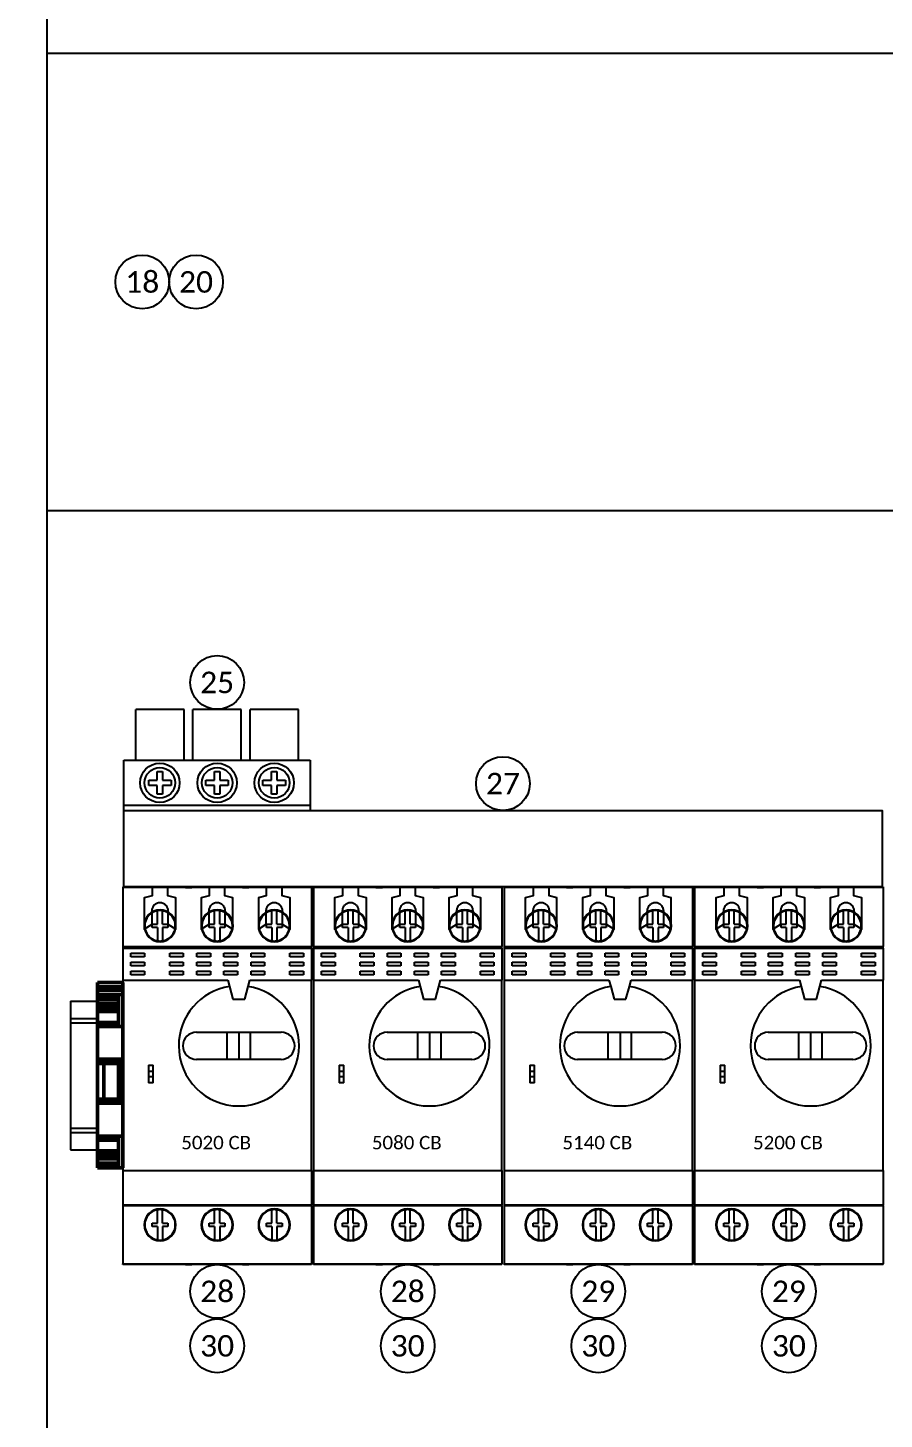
# Model space of a CAD drawing. Header units: inches. Extents: x 0 to 316, y -1 to 150.
# Drawn here: x 218.79 to 226.75, y 93.5 to 106.43 of the extents above; entities that cross this region are included whole.
import ezdxf
from ezdxf.enums import TextEntityAlignment as Align

# ---------------------------------------------------------------- set-up
doc = ezdxf.new("R2010")
doc.units = ezdxf.units.IN
doc.header["$MEASUREMENT"] = 0
doc.linetypes.add('HIDDEN2', pattern=[0.1875, 0.125, -0.0625])
doc.styles.add('Calibri', font='calibri.ttf')

# ---------------------------------------------------------------- blocks, each defined once
blk = doc.blocks.new('GV2L20')
at = {"color": 2}
for p, q in [((-0.876, 3.51), (-0.876, 2.954)), ((-0.876, 3.51), (-0.876, 3.51)), ((-0.876, 3.51), (0.876, 3.51)), ((-0.295, 3.504), (-0.876, 3.504)), ((-0.876, 3.504), (-0.876, 3.504)), ((-0.732, 3.51), (-0.732, 3.51)), ((-0.295, 3.504), (-0.295, 3.504)), ((-0.295, 3.504), (-0.236, 3.504)), ((0.236, 3.504), (-0.236, 3.504)), ((-0.236, 3.504), (-0.236, 3.504)), ((0.077, 3.504), (0.077, 3.504)), ((0.148, 3.504), (0.148, 3.504)), ((0.216, 3.504), (0.216, 3.504)), ((0.236, 3.504), (0.236, 3.504)), ((0.236, 3.504), (0.295, 3.504)), ((0.876, 3.504), (0.295, 3.504)), ((0.295, 3.504), (0.295, 3.504)), ((0.316, 3.504), (0.316, 3.504)), ((0.384, 3.504), (0.384, 3.504)), ((0.455, 3.504), (0.455, 3.504)), ((0.732, 3.51), (0.732, 3.51)), ((0.876, 3.51), (0.876, 3.51)), ((0.876, 3.51), (0.876, 2.954)), ((0.876, 3.504), (0.876, 3.504)), ((-0.876, 3.36), (-0.876, 3.36)), ((-0.555, 3.288), (-0.555, 3.288)), ((-0.555, 3.162), (-0.555, 3.288)), ((-0.508, 3.288), (-0.508, 3.288)), ((-0.508, 3.162), (-0.508, 3.288)), ((-0.024, 3.288), (-0.024, 3.288)), ((-0.024, 3.162), (-0.024, 3.288)), ((0.024, 3.288), (0.024, 3.288)), ((0.024, 3.162), (0.024, 3.288)), ((0.508, 3.288), (0.508, 3.288)), ((0.508, 3.162), (0.508, 3.288)), ((0.555, 3.288), (0.555, 3.288)), ((0.555, 3.162), (0.555, 3.288)), ((0.876, 3.36), (0.876, 3.36)), ((-0.876, 3.23), (-0.876, 3.23)), ((-0.679, 3.148), (-0.679, 3.148)), ((-0.673, 3.148), (-0.673, 3.148)), ((-0.605, 3.133), (-0.605, 3.162)), ((-0.605, 3.162), (-0.555, 3.162)), ((-0.605, 3.162), (-0.605, 3.162)), ((-0.555, 3.133), (-0.605, 3.133)), ((-0.605, 3.133), (-0.605, 3.133)), ((-0.555, 3.162), (-0.555, 3.162)), ((-0.555, 3.133), (-0.555, 3.008)), ((-0.555, 3.133), (-0.555, 3.133)), ((-0.508, 3.162), (-0.508, 3.162)), ((-0.508, 3.162), (-0.458, 3.162)), ((-0.508, 3.133), (-0.508, 3.008)), ((-0.458, 3.133), (-0.508, 3.133)), ((-0.508, 3.133), (-0.508, 3.133)), ((-0.458, 3.162), (-0.458, 3.133)), ((-0.458, 3.162), (-0.458, 3.162)), ((-0.458, 3.133), (-0.458, 3.133)), ((-0.39, 3.148), (-0.39, 3.148)), ((-0.384, 3.148), (-0.384, 3.148)), ((-0.148, 3.148), (-0.148, 3.148)), ((-0.142, 3.148), (-0.142, 3.148)), ((-0.073, 3.133), (-0.073, 3.162)), ((-0.073, 3.162), (-0.024, 3.162)), ((-0.073, 3.162), (-0.073, 3.162)), ((-0.024, 3.133), (-0.073, 3.133)), ((-0.073, 3.133), (-0.073, 3.133)), ((-0.024, 3.162), (-0.024, 3.162)), ((-0.024, 3.133), (-0.024, 3.008)), ((-0.024, 3.133), (-0.024, 3.133)), ((0.024, 3.162), (0.024, 3.162)), ((0.024, 3.162), (0.073, 3.162)), ((0.024, 3.133), (0.024, 3.008)), ((0.073, 3.133), (0.024, 3.133)), ((0.024, 3.133), (0.024, 3.133)), ((0.073, 3.162), (0.073, 3.133)), ((0.073, 3.162), (0.073, 3.162)), ((0.073, 3.133), (0.073, 3.133)), ((0.142, 3.148), (0.142, 3.148)), ((0.148, 3.148), (0.148, 3.148)), ((0.384, 3.148), (0.384, 3.148)), ((0.39, 3.148), (0.39, 3.148)), ((0.458, 3.133), (0.458, 3.162)), ((0.458, 3.162), (0.508, 3.162)), ((0.458, 3.162), (0.458, 3.162)), ((0.508, 3.133), (0.458, 3.133)), ((0.458, 3.133), (0.458, 3.133)), ((0.508, 3.162), (0.508, 3.162)), ((0.508, 3.133), (0.508, 3.008)), ((0.508, 3.133), (0.508, 3.133)), ((0.555, 3.162), (0.555, 3.162)), ((0.555, 3.162), (0.605, 3.162)), ((0.555, 3.133), (0.555, 3.008)), ((0.605, 3.133), (0.555, 3.133)), ((0.555, 3.133), (0.555, 3.133)), ((0.605, 3.162), (0.605, 3.133)), ((0.605, 3.162), (0.605, 3.162)), ((0.605, 3.133), (0.605, 3.133)), ((0.673, 3.148), (0.673, 3.148)), ((0.679, 3.148), (0.679, 3.148)), ((0.876, 3.23), (0.876, 3.23)), ((-0.555, 3.008), (-0.555, 3.008)), ((-0.508, 3.008), (-0.508, 3.008)), ((-0.024, 3.008), (-0.024, 3.008)), ((0.024, 3.008), (0.024, 3.008)), ((0.508, 3.008), (0.508, 3.008)), ((0.555, 3.008), (0.555, 3.008)), ((-0.876, 2.954), (-0.876, 2.94)), ((-0.876, 2.954), (0.876, 2.954)), ((-0.876, 2.94), (-0.876, 2.641)), ((-0.876, 2.94), (0.876, 2.94)), ((-0.801, 2.858), (-0.801, 2.894)), ((-0.801, 2.894), (-0.675, 2.894)), ((-0.675, 2.858), (-0.801, 2.858)), ((-0.801, 2.858), (-0.801, 2.858)), ((-0.675, 2.894), (-0.675, 2.858)), ((-0.675, 2.858), (-0.675, 2.858)), ((-0.441, 2.858), (-0.441, 2.894)), ((-0.441, 2.894), (-0.315, 2.894)), ((-0.315, 2.858), (-0.441, 2.858)), ((-0.441, 2.858), (-0.441, 2.858)), ((-0.315, 2.894), (-0.315, 2.858)), ((-0.315, 2.858), (-0.315, 2.858)), ((-0.189, 2.858), (-0.189, 2.894)), ((-0.189, 2.894), (-0.063, 2.894)), ((-0.063, 2.858), (-0.189, 2.858)), ((-0.189, 2.858), (-0.189, 2.858)), ((-0.063, 2.894), (-0.063, 2.858)), ((-0.063, 2.858), (-0.063, 2.858)), ((0.063, 2.858), (0.063, 2.894)), ((0.063, 2.894), (0.189, 2.894)), ((0.189, 2.858), (0.063, 2.858)), ((0.063, 2.858), (0.063, 2.858)), ((0.189, 2.894), (0.189, 2.858)), ((0.189, 2.858), (0.189, 2.858)), ((0.315, 2.858), (0.315, 2.894)), ((0.315, 2.894), (0.441, 2.894)), ((0.441, 2.858), (0.315, 2.858)), ((0.315, 2.858), (0.315, 2.858)), ((0.441, 2.894), (0.441, 2.858)), ((0.441, 2.858), (0.441, 2.858)), ((0.676, 2.858), (0.676, 2.894)), ((0.676, 2.894), (0.802, 2.894)), ((0.802, 2.858), (0.676, 2.858)), ((0.676, 2.858), (0.676, 2.858)), ((0.802, 2.894), (0.802, 2.858)), ((0.802, 2.858), (0.802, 2.858)), ((0.876, 2.94), (0.876, 2.954)), ((0.876, 2.94), (0.876, 2.641)), ((-0.801, 2.774), (-0.801, 2.81)), ((-0.801, 2.81), (-0.675, 2.81)), ((-0.801, 2.81), (-0.801, 2.81)), ((-0.675, 2.774), (-0.801, 2.774)), ((-0.801, 2.774), (-0.801, 2.774)), ((-0.801, 2.691), (-0.801, 2.727)), ((-0.801, 2.727), (-0.675, 2.727)), ((-0.801, 2.727), (-0.801, 2.727)), ((-0.675, 2.81), (-0.675, 2.774)), ((-0.675, 2.81), (-0.675, 2.81)), ((-0.675, 2.774), (-0.675, 2.774)), ((-0.675, 2.727), (-0.675, 2.691)), ((-0.675, 2.727), (-0.675, 2.727)), ((-0.441, 2.774), (-0.441, 2.81)), ((-0.441, 2.81), (-0.315, 2.81)), ((-0.441, 2.81), (-0.441, 2.81)), ((-0.315, 2.774), (-0.441, 2.774)), ((-0.441, 2.774), (-0.441, 2.774)), ((-0.441, 2.691), (-0.441, 2.727)), ((-0.441, 2.727), (-0.315, 2.727)), ((-0.441, 2.727), (-0.441, 2.727)), ((-0.315, 2.81), (-0.315, 2.774)), ((-0.315, 2.81), (-0.315, 2.81)), ((-0.315, 2.774), (-0.315, 2.774)), ((-0.315, 2.727), (-0.315, 2.691)), ((-0.315, 2.727), (-0.315, 2.727)), ((-0.189, 2.774), (-0.189, 2.81)), ((-0.189, 2.81), (-0.063, 2.81)), ((-0.189, 2.81), (-0.189, 2.81)), ((-0.063, 2.774), (-0.189, 2.774)), ((-0.189, 2.774), (-0.189, 2.774)), ((-0.189, 2.691), (-0.189, 2.727)), ((-0.189, 2.727), (-0.063, 2.727)), ((-0.189, 2.727), (-0.189, 2.727)), ((-0.063, 2.81), (-0.063, 2.774)), ((-0.063, 2.81), (-0.063, 2.81)), ((-0.063, 2.774), (-0.063, 2.774)), ((-0.063, 2.727), (-0.063, 2.691)), ((-0.063, 2.727), (-0.063, 2.727)), ((0.063, 2.774), (0.063, 2.81)), ((0.063, 2.81), (0.189, 2.81)), ((0.063, 2.81), (0.063, 2.81)), ((0.189, 2.774), (0.063, 2.774)), ((0.063, 2.774), (0.063, 2.774)), ((0.063, 2.691), (0.063, 2.727)), ((0.063, 2.727), (0.189, 2.727)), ((0.063, 2.727), (0.063, 2.727)), ((0.189, 2.81), (0.189, 2.774)), ((0.189, 2.81), (0.189, 2.81)), ((0.189, 2.774), (0.189, 2.774)), ((0.189, 2.727), (0.189, 2.691)), ((0.189, 2.727), (0.189, 2.727)), ((0.315, 2.774), (0.315, 2.81)), ((0.315, 2.81), (0.441, 2.81)), ((0.315, 2.81), (0.315, 2.81)), ((0.441, 2.774), (0.315, 2.774)), ((0.315, 2.774), (0.315, 2.774)), ((0.315, 2.691), (0.315, 2.727)), ((0.315, 2.727), (0.441, 2.727)), ((0.315, 2.727), (0.315, 2.727)), ((0.441, 2.81), (0.441, 2.774)), ((0.441, 2.81), (0.441, 2.81)), ((0.441, 2.774), (0.441, 2.774)), ((0.441, 2.727), (0.441, 2.691)), ((0.441, 2.727), (0.441, 2.727)), ((0.676, 2.774), (0.676, 2.81)), ((0.676, 2.81), (0.802, 2.81)), ((0.676, 2.81), (0.676, 2.81)), ((0.802, 2.774), (0.676, 2.774)), ((0.676, 2.774), (0.676, 2.774)), ((0.676, 2.691), (0.676, 2.727)), ((0.676, 2.727), (0.802, 2.727)), ((0.676, 2.727), (0.676, 2.727)), ((0.802, 2.81), (0.802, 2.774)), ((0.802, 2.81), (0.802, 2.81)), ((0.802, 2.774), (0.802, 2.774)), ((0.802, 2.727), (0.802, 2.691)), ((0.802, 2.727), (0.802, 2.727)), ((-0.876, 2.641), (-0.864, 2.641)), ((-0.876, 2.641), (-0.876, 0.872)), ((-0.876, 2.641), (-0.876, 2.641)), ((-0.864, 2.641), (-0.864, 2.641)), ((-0.864, 2.641), (-0.368, 2.641)), ((-0.675, 2.691), (-0.801, 2.691)), ((-0.801, 2.691), (-0.801, 2.691)), ((-0.675, 2.691), (-0.675, 2.691)), ((-0.315, 2.691), (-0.441, 2.691)), ((-0.441, 2.691), (-0.441, 2.691)), ((-0.368, 2.641), (0.099, 2.641)), ((-0.368, 2.641), (-0.368, 2.641)), ((-0.315, 2.691), (-0.315, 2.691)), ((-0.063, 2.691), (-0.189, 2.691)), ((-0.189, 2.691), (-0.189, 2.691)), ((-0.063, 2.691), (-0.063, 2.691)), ((0.189, 2.691), (0.063, 2.691)), ((0.063, 2.691), (0.063, 2.691)), ((0.099, 2.641), (0.115, 2.584)), ((0.099, 2.641), (0.099, 2.641)), ((0.189, 2.691), (0.189, 2.691)), ((0.289, 2.584), (0.304, 2.641)), ((0.304, 2.641), (0.876, 2.641)), ((0.304, 2.641), (0.304, 2.641)), ((0.441, 2.691), (0.315, 2.691)), ((0.315, 2.691), (0.315, 2.691)), ((0.441, 2.691), (0.441, 2.691)), ((0.802, 2.691), (0.676, 2.691)), ((0.676, 2.691), (0.676, 2.691)), ((0.802, 2.691), (0.802, 2.691)), ((0.876, 0.872), (0.876, 2.641)), ((0.876, 2.641), (0.876, 2.641)), ((-0.876, 2.528), (-0.876, 2.528)), ((0.115, 2.584), (0.115, 2.584)), ((0.115, 2.584), (0.146, 2.465)), ((0.146, 2.465), (0.146, 2.465)), ((0.146, 2.465), (0.146, 2.465)), ((0.146, 2.465), (0.257, 2.465)), ((0.257, 2.465), (0.289, 2.584)), ((0.257, 2.465), (0.257, 2.465)), ((0.257, 2.465), (0.257, 2.465)), ((0.289, 2.584), (0.289, 2.584)), ((0.876, 2.528), (0.876, 2.528)), ((-0.876, 2.409), (-0.876, 2.409)), ((-0.876, 2.374), (-0.876, 2.374)), ((0.876, 2.409), (0.876, 2.409)), ((0.876, 2.374), (0.876, 2.374)), ((-0.192, 2.158), (-0.192, 2.158)), ((-0.192, 2.158), (0.595, 2.158)), ((0.093, 1.906), (0.093, 2.158)), ((0.202, 2.158), (0.202, 1.906)), ((0.202, 2.158), (0.202, 1.906)), ((0.31, 1.906), (0.31, 2.158)), ((0.595, 2.158), (0.595, 2.158)), ((-0.876, 1.898), (-0.876, 1.898)), ((-0.638, 1.852), (-0.594, 1.852)), ((-0.638, 1.852), (-0.638, 1.77)), ((-0.594, 1.77), (-0.594, 1.852)), ((-0.192, 1.906), (-0.192, 1.906)), ((0.595, 1.906), (-0.192, 1.906)), ((0.595, 1.906), (0.595, 1.906)), ((0.876, 1.898), (0.876, 1.898)), ((-0.594, 1.794), (-0.638, 1.794)), ((-0.638, 1.77), (-0.638, 1.689)), ((-0.638, 1.747), (-0.594, 1.747)), ((-0.594, 1.689), (-0.638, 1.689)), ((-0.594, 1.689), (-0.594, 1.77)), ((0.876, 1.606), (0.876, 1.606)), ((-0.876, 1.102), (-0.876, 1.102)), ((-0.876, 1.063), (-0.876, 1.063)), ((0.876, 1.102), (0.876, 1.102)), ((0.876, 1.063), (0.876, 1.063)), ((-0.876, 0.872), (0.876, 0.872)), ((-0.876, 0.872), (-0.876, 0.555)), ((-0.876, 0.872), (-0.876, 0.872)), ((0.876, 0.872), (0.876, 0.872)), ((0.876, 0.872), (0.876, 0.555)), ((-0.876, 0.555), (-0.876, 0.548)), ((-0.876, 0.555), (0.876, 0.555)), ((-0.876, 0.548), (-0.876, 0.006)), ((-0.876, 0.548), (0.876, 0.548)), ((0.876, 0.548), (0.876, 0.555)), ((0.876, 0.548), (0.876, 0.006)), ((-0.555, 0.508), (-0.555, 0.508)), ((-0.555, 0.383), (-0.555, 0.508)), ((-0.508, 0.508), (-0.508, 0.508)), ((-0.508, 0.383), (-0.508, 0.508)), ((-0.024, 0.508), (-0.024, 0.508)), ((-0.024, 0.383), (-0.024, 0.508)), ((0.024, 0.508), (0.024, 0.508)), ((0.024, 0.383), (0.024, 0.508)), ((0.508, 0.508), (0.508, 0.508)), ((0.508, 0.383), (0.508, 0.508)), ((0.555, 0.508), (0.555, 0.508)), ((0.555, 0.383), (0.555, 0.508)), ((-0.679, 0.368), (-0.679, 0.368)), ((-0.679, 0.368), (-0.679, 0.368)), ((-0.673, 0.368), (-0.673, 0.368)), ((-0.605, 0.354), (-0.605, 0.383)), ((-0.605, 0.383), (-0.555, 0.383)), ((-0.605, 0.383), (-0.605, 0.383)), ((-0.555, 0.354), (-0.605, 0.354)), ((-0.605, 0.354), (-0.605, 0.354)), ((-0.555, 0.383), (-0.555, 0.383)), ((-0.555, 0.354), (-0.555, 0.229)), ((-0.555, 0.354), (-0.555, 0.354)), ((-0.508, 0.383), (-0.508, 0.383)), ((-0.508, 0.383), (-0.458, 0.383)), ((-0.508, 0.354), (-0.508, 0.229)), ((-0.458, 0.354), (-0.508, 0.354)), ((-0.508, 0.354), (-0.508, 0.354)), ((-0.458, 0.383), (-0.458, 0.354)), ((-0.458, 0.383), (-0.458, 0.383)), ((-0.458, 0.354), (-0.458, 0.354)), ((-0.39, 0.368), (-0.39, 0.368)), ((-0.384, 0.368), (-0.384, 0.368)), ((-0.384, 0.368), (-0.384, 0.368)), ((-0.148, 0.368), (-0.148, 0.368)), ((-0.148, 0.368), (-0.148, 0.368)), ((-0.142, 0.368), (-0.142, 0.368)), ((-0.073, 0.354), (-0.073, 0.383)), ((-0.073, 0.383), (-0.024, 0.383)), ((-0.073, 0.383), (-0.073, 0.383)), ((-0.024, 0.354), (-0.073, 0.354)), ((-0.073, 0.354), (-0.073, 0.354)), ((-0.024, 0.383), (-0.024, 0.383)), ((-0.024, 0.354), (-0.024, 0.229)), ((-0.024, 0.354), (-0.024, 0.354)), ((0.024, 0.383), (0.024, 0.383)), ((0.024, 0.383), (0.073, 0.383)), ((0.024, 0.354), (0.024, 0.229)), ((0.073, 0.354), (0.024, 0.354)), ((0.024, 0.354), (0.024, 0.354)), ((0.073, 0.383), (0.073, 0.354)), ((0.073, 0.383), (0.073, 0.383)), ((0.073, 0.354), (0.073, 0.354)), ((0.142, 0.368), (0.142, 0.368)), ((0.148, 0.368), (0.148, 0.368)), ((0.148, 0.368), (0.148, 0.368)), ((0.384, 0.368), (0.384, 0.368)), ((0.384, 0.368), (0.384, 0.368)), ((0.39, 0.368), (0.39, 0.368)), ((0.458, 0.354), (0.458, 0.383)), ((0.458, 0.383), (0.508, 0.383)), ((0.458, 0.383), (0.458, 0.383)), ((0.508, 0.354), (0.458, 0.354)), ((0.458, 0.354), (0.458, 0.354)), ((0.508, 0.383), (0.508, 0.383)), ((0.508, 0.354), (0.508, 0.229)), ((0.508, 0.354), (0.508, 0.354)), ((0.555, 0.383), (0.555, 0.383)), ((0.555, 0.383), (0.605, 0.383)), ((0.555, 0.354), (0.555, 0.229)), ((0.605, 0.354), (0.555, 0.354)), ((0.555, 0.354), (0.555, 0.354)), ((0.605, 0.383), (0.605, 0.354)), ((0.605, 0.383), (0.605, 0.383)), ((0.605, 0.354), (0.605, 0.354)), ((0.673, 0.368), (0.673, 0.368)), ((0.679, 0.368), (0.679, 0.368)), ((0.679, 0.368), (0.679, 0.368)), ((-0.555, 0.229), (-0.555, 0.229)), ((-0.508, 0.229), (-0.508, 0.229)), ((-0.024, 0.229), (-0.024, 0.229)), ((0.024, 0.229), (0.024, 0.229)), ((0.508, 0.229), (0.508, 0.229)), ((0.555, 0.229), (0.555, 0.229)), ((-0.876, 0.006), (-0.876, 0.006)), ((-0.876, 0.006), (0.876, 0.006)), ((-0.876, 0), (-0.876, 0.006)), ((-0.295, 0), (-0.876, 0)), ((-0.876, 0), (-0.876, 0)), ((-0.732, 0.006), (-0.732, 0.006)), ((-0.695, 0.006), (-0.695, 0.006)), ((-0.455, 0), (-0.455, 0)), ((-0.384, 0), (-0.384, 0)), ((-0.368, 0.006), (-0.368, 0.006)), ((-0.316, 0), (-0.316, 0)), ((-0.295, 0.006), (-0.295, 0.006)), ((-0.295, 0), (-0.236, 0)), ((-0.236, 0.006), (-0.236, 0.006)), ((0.236, 0), (-0.236, 0)), ((-0.216, 0), (-0.216, 0)), ((-0.163, 0.006), (-0.163, 0.006)), ((-0.148, 0), (-0.148, 0)), ((-0.077, 0), (-0.077, 0)), ((0.163, 0.006), (0.163, 0.006)), ((0.236, 0), (0.295, 0)), ((0.876, 0), (0.295, 0)), ((0.368, 0.006), (0.368, 0.006)), ((0.695, 0.006), (0.695, 0.006)), ((0.732, 0.006), (0.732, 0.006)), ((0.876, 0.006), (0.876, 0.006)), ((0.876, 0), (0.876, 0.006)), ((0.876, 0), (0.876, 0))]:
    blk.add_line(p, q, dxfattribs=at)
for centre, radius, start, end in [((-0.531, 3.148), 0.148, 0, 180), ((-0.531, 3.148), 0.142, 99.594, 180), ((-0.531, 3.148), 0.142, 80.4059, 99.594), ((-0.531, 3.148), 0.142, 0, 80.4059), ((0, 3.148), 0.148, 0, 180), ((0, 3.148), 0.142, 99.594, 180), ((0, 3.148), 0.142, 80.4059, 99.594), ((0, 3.148), 0.142, 0, 80.4059), ((0.531, 3.148), 0.148, 0, 180), ((0.531, 3.148), 0.142, 99.594, 180), ((0.531, 3.148), 0.142, 80.4059, 99.594), ((0.531, 3.148), 0.142, 0, 80.4059), ((-0.531, 3.148), 0.148, 180, 0), ((-0.531, 3.148), 0.142, 180, 260.406), ((-0.531, 3.148), 0.142, 279.5941, 0), ((0, 3.148), 0.148, 180, 0), ((0, 3.148), 0.142, 180, 260.406), ((0, 3.148), 0.142, 279.5941, 0), ((0.531, 3.148), 0.148, 180, 0), ((0.531, 3.148), 0.142, 180, 260.406), ((0.531, 3.148), 0.142, 279.5941, 0), ((-0.531, 3.148), 0.142, 260.406, 279.5941), ((0, 3.148), 0.142, 260.406, 279.5941), ((0.531, 3.148), 0.142, 260.406, 279.5941), ((0.202, 2.032), 0.559, 98.9578, 180), ((0.202, 2.032), 0.559, 0, 81.0422), ((-0.192, 2.032), 0.126, 90, 180), ((0.595, 2.032), 0.126, 0, 90), ((0.202, 2.032), 0.559, 180, 0), ((-0.192, 2.032), 0.126, 180, 270), ((0.595, 2.032), 0.126, 270, 0), ((-0.531, 0.368), 0.148, 0, 180), ((-0.531, 0.368), 0.142, 99.594, 180), ((-0.531, 0.368), 0.142, 80.4059, 99.594), ((-0.531, 0.368), 0.142, 0, 80.4059), ((0, 0.368), 0.148, 0, 180), ((0, 0.368), 0.142, 99.594, 180), ((0, 0.368), 0.142, 80.4059, 99.594), ((0, 0.368), 0.142, 0, 80.4059), ((0.531, 0.368), 0.148, 0, 180), ((0.531, 0.368), 0.142, 99.594, 180), ((0.531, 0.368), 0.142, 80.4059, 99.594), ((0.531, 0.368), 0.142, 0, 80.4059), ((-0.531, 0.368), 0.148, 180, 0), ((-0.531, 0.368), 0.142, 180, 260.406), ((-0.531, 0.368), 0.142, 279.5941, 0), ((0, 0.368), 0.148, 180, 0), ((0, 0.368), 0.142, 180, 260.406), ((0, 0.368), 0.142, 279.5941, 0), ((0.531, 0.368), 0.148, 180, 0), ((0.531, 0.368), 0.142, 180, 260.406), ((0.531, 0.368), 0.142, 279.5941, 0), ((-0.531, 0.368), 0.142, 260.406, 279.5941), ((0, 0.368), 0.142, 260.406, 279.5941), ((0.531, 0.368), 0.142, 260.406, 279.5941)]:
    blk.add_arc(centre, radius, start, end, dxfattribs=at)
at = {"color": 3, "style": 'Calibri'}
blk.add_attdef('DEVICE', text='', height=0.125, dxfattribs=at).set_placement((-0.009, 1.07), align=Align.CENTER)
blk = doc.blocks.new('A$C29732917')
at = {"lineweight": 50}
for p, q in [((-25.42, 3.57), (-25.42, -2.43)), ((18.38, 3.57), (-25.42, 3.57)), ((-24.44, 3.57), (-24.44, -2.43)), ((-23.82, 3.57), (-23.82, -2.43)), ((-23.62, 3.57), (-23.62, -2.43)), ((-22.62, 3.57), (-22.62, -2.43)), ((-15.07, 3.57), (-15.07, -2.43)), ((10.83, 3.57), (10.83, -2.43)), ((18.38, 3.57), (18.38, -2.43)), ((-22.19, 2.57), (-15.5, 2.57)), ((-22.19, -2.43), (-22.19, 2.57)), ((-21.49, 2.57), (-21.49, -2.43)), ((-21.45, 2.57), (-21.45, -2.43)), ((-20.49, 2.57), (-20.49, -2.43)), ((-20.06, 2.57), (-20.06, -2.43)), ((-19.28, -2.43), (-19.28, 2.57)), ((-18.57, 2.57), (-18.57, -2.43)), ((-16.03, 2.57), (-16.03, -2.43)), ((-15.84, 2.57), (-15.84, -2.43)), ((-15.6, 2.57), (-15.6, -2.43)), ((-15.5, -2.43), (-15.5, 2.57)), ((-7.32, 3.07), (3.08, 3.07)), ((-7.32, -2.43), (-7.32, 3.07)), ((-6.92, -2.43), (-6.92, 3.07)), ((-6.56, 3.07), (-6.56, -2.43)), ((-6.32, 3.07), (-6.32, -2.43)), ((-6.12, 2.57), (1.88, 2.57)), ((2.08, 3.07), (2.08, -2.43)), ((2.32, 3.07), (2.32, -2.43)), ((2.68, 3.07), (2.68, -2.43)), ((3.08, -2.43), (3.08, 3.07)), ((11.26, 2.57), (17.95, 2.57)), ((11.26, -2.43), (11.26, 2.57)), ((11.35, -2.43), (11.35, 2.57)), ((11.6, 2.57), (11.6, -2.43)), ((11.79, -2.43), (11.79, 2.57)), ((14.33, 2.57), (14.33, -2.43)), ((15.04, 2.57), (15.04, -2.43)), ((15.81, 2.57), (15.81, -2.43)), ((16.25, 2.57), (16.25, -2.43)), ((17.2, 2.57), (17.2, -2.43)), ((17.25, 2.57), (17.25, -2.43)), ((17.95, -2.43), (17.95, 2.57)), ((18.38, -2.43), (-25.42, -2.43)), ((1.88, -0.93), (-6.12, -0.93))]:
    blk.add_line(p, q, dxfattribs=at)
at = {"lineweight": 25}
blk.add_line((-15.6, -2.43), (-16.03, -2.43), dxfattribs=at)
at = {"lineweight": 50}
for centre, start, end in [((-6.12, 2.37), 90, 180), ((1.88, 2.37), 0, 90), ((-6.12, -0.73), 180, 270), ((1.88, -0.73), 270, 0)]:
    blk.add_arc(centre, 0.2, start, end, dxfattribs=at)
blk = doc.blocks.new('GV2G445')
at = {"color": 2}
for p, q in [((-2.965, 1.649), (-3.413, 1.649)), ((-3.413, 1.177), (-3.413, 1.649)), ((-2.965, 1.177), (-2.965, 1.649)), ((-2.433, 1.649), (-2.882, 1.649)), ((-2.882, 1.177), (-2.882, 1.649)), ((-2.433, 1.177), (-2.433, 1.649)), ((-1.902, 1.649), (-2.35, 1.649)), ((-2.35, 1.177), (-2.35, 1.649)), ((-1.902, 1.177), (-1.902, 1.649)), ((-3.524, 1.177), (-1.791, 1.177)), ((-3.524, 0.756), (-3.524, 1.177)), ((-1.791, 1.177), (-1.791, 0.756)), ((-3.215, 0.992), (-3.215, 1.071)), ((-3.215, 1.071), (-3.164, 1.071)), ((-3.164, 1.071), (-3.164, 0.992)), ((-2.683, 0.992), (-2.683, 1.071)), ((-2.683, 1.071), (-2.632, 1.071)), ((-2.632, 1.071), (-2.632, 0.992)), ((-2.152, 0.992), (-2.152, 1.071)), ((-2.152, 1.071), (-2.101, 1.071)), ((-2.101, 1.071), (-2.101, 0.992)), ((-3.293, 0.941), (-3.293, 0.992)), ((-3.293, 0.992), (-3.215, 0.992)), ((-3.215, 0.941), (-3.293, 0.941)), ((-3.215, 0.862), (-3.215, 0.941)), ((-3.164, 0.992), (-3.085, 0.992)), ((-3.085, 0.941), (-3.164, 0.941)), ((-3.164, 0.941), (-3.164, 0.862)), ((-3.085, 0.992), (-3.085, 0.941)), ((-2.762, 0.941), (-2.762, 0.992)), ((-2.762, 0.992), (-2.683, 0.992)), ((-2.683, 0.941), (-2.762, 0.941)), ((-2.683, 0.862), (-2.683, 0.941)), ((-2.632, 0.992), (-2.553, 0.992)), ((-2.553, 0.941), (-2.632, 0.941)), ((-2.632, 0.941), (-2.632, 0.862)), ((-2.553, 0.992), (-2.553, 0.941)), ((-2.231, 0.941), (-2.231, 0.992)), ((-2.231, 0.992), (-2.152, 0.992)), ((-2.152, 0.941), (-2.231, 0.941)), ((-2.152, 0.862), (-2.152, 0.941)), ((-2.101, 0.992), (-2.022, 0.992)), ((-2.022, 0.941), (-2.101, 0.941)), ((-2.101, 0.941), (-2.101, 0.862)), ((-2.022, 0.992), (-2.022, 0.941)), ((-3.164, 0.862), (-3.215, 0.862)), ((-2.632, 0.862), (-2.683, 0.862)), ((-2.101, 0.862), (-2.152, 0.862)), ((-3.524, 0.709), (-3.524, 0.756)), ((-1.791, 0.756), (-3.524, 0.756)), ((-1.791, 0.756), (-1.791, 0.709)), ((-1.791, 0), (-1.791, 0))]:
    blk.add_line(p, q, dxfattribs=at)
for points in [[(-3.524, 0.709), (3.524, 0.709), (3.524, 0), (-3.524, 0), (-3.524, 0.709)], [(-3.262, -0.004), (-3.262, -0.084), (-3.336, -0.104), (-3.336, -0.393), (-3.262, -0.348), (-3.262, -0.227), (-3.262, -0.218), (-3.261, -0.21), (-3.259, -0.203), (-3.256, -0.195), (-3.253, -0.188), (-3.25, -0.181), (-3.245, -0.175), (-3.241, -0.169), (-3.235, -0.164), (-3.23, -0.159), (-3.224, -0.155), (-3.217, -0.152), (-3.21, -0.149), (-3.203, -0.147), (-3.196, -0.146), (-3.189, -0.146), (-3.181, -0.146), (-3.174, -0.147), (-3.167, -0.149), (-3.16, -0.152), (-3.153, -0.155), (-3.147, -0.159), (-3.142, -0.164), (-3.136, -0.169), (-3.132, -0.175), (-3.127, -0.181), (-3.124, -0.188), (-3.121, -0.195), (-3.118, -0.203), (-3.116, -0.21), (-3.115, -0.218), (-3.115, -0.227), (-3.115, -0.348), (-3.041, -0.393), (-3.041, -0.104), (-3.115, -0.084), (-3.115, -0.004)], [(-2.732, -0.004), (-2.732, -0.084), (-2.806, -0.104), (-2.806, -0.393), (-2.732, -0.348), (-2.732, -0.227), (-2.731, -0.218), (-2.73, -0.21), (-2.728, -0.203), (-2.726, -0.195), (-2.723, -0.188), (-2.719, -0.181), (-2.715, -0.175), (-2.71, -0.169), (-2.705, -0.164), (-2.699, -0.159), (-2.693, -0.155), (-2.687, -0.152), (-2.68, -0.149), (-2.673, -0.147), (-2.666, -0.146), (-2.658, -0.146), (-2.65, -0.146), (-2.643, -0.147), (-2.636, -0.149), (-2.629, -0.152), (-2.623, -0.155), (-2.617, -0.159), (-2.611, -0.164), (-2.606, -0.169), (-2.601, -0.175), (-2.597, -0.181), (-2.593, -0.188), (-2.59, -0.195), (-2.588, -0.203), (-2.586, -0.21), (-2.585, -0.218), (-2.584, -0.227), (-2.584, -0.348), (-2.51, -0.393), (-2.51, -0.104), (-2.584, -0.084), (-2.584, -0.004)], [(-2.2, -0.004), (-2.2, -0.084), (-2.274, -0.104), (-2.274, -0.393), (-2.2, -0.348), (-2.2, -0.227), (-2.2, -0.218), (-2.199, -0.21), (-2.197, -0.203), (-2.194, -0.195), (-2.191, -0.188), (-2.188, -0.181), (-2.183, -0.175), (-2.179, -0.169), (-2.173, -0.164), (-2.168, -0.159), (-2.162, -0.155), (-2.155, -0.152), (-2.148, -0.149), (-2.141, -0.147), (-2.134, -0.146), (-2.127, -0.146), (-2.119, -0.146), (-2.112, -0.147), (-2.105, -0.149), (-2.098, -0.152), (-2.091, -0.155), (-2.085, -0.159), (-2.08, -0.164), (-2.074, -0.169), (-2.07, -0.175), (-2.065, -0.181), (-2.062, -0.188), (-2.059, -0.195), (-2.056, -0.203), (-2.054, -0.21), (-2.053, -0.218), (-2.053, -0.227), (-2.053, -0.348), (-1.979, -0.393), (-1.979, -0.104), (-2.053, -0.084), (-2.053, -0.004)], [(-1.491, -0.004), (-1.491, -0.084), (-1.565, -0.104), (-1.565, -0.393), (-1.491, -0.348), (-1.491, -0.227), (-1.49, -0.218), (-1.489, -0.21), (-1.487, -0.203), (-1.485, -0.195), (-1.482, -0.188), (-1.478, -0.181), (-1.474, -0.175), (-1.469, -0.169), (-1.464, -0.164), (-1.458, -0.159), (-1.452, -0.155), (-1.446, -0.152), (-1.439, -0.149), (-1.432, -0.147), (-1.424, -0.146), (-1.417, -0.146), (-1.409, -0.146), (-1.402, -0.147), (-1.395, -0.149), (-1.388, -0.152), (-1.382, -0.155), (-1.376, -0.159), (-1.37, -0.164), (-1.365, -0.169), (-1.36, -0.175), (-1.356, -0.181), (-1.352, -0.188), (-1.349, -0.195), (-1.346, -0.203), (-1.345, -0.21), (-1.344, -0.218), (-1.343, -0.227), (-1.343, -0.348), (-1.269, -0.393), (-1.269, -0.104), (-1.343, -0.084), (-1.343, -0.004)], [(-0.96, -0.004), (-0.96, -0.084), (-1.034, -0.104), (-1.034, -0.393), (-0.96, -0.348), (-0.96, -0.227), (-0.96, -0.218), (-0.959, -0.21), (-0.957, -0.203), (-0.954, -0.195), (-0.951, -0.188), (-0.947, -0.181), (-0.943, -0.175), (-0.938, -0.169), (-0.933, -0.164), (-0.928, -0.159), (-0.921, -0.155), (-0.915, -0.152), (-0.908, -0.149), (-0.901, -0.147), (-0.894, -0.146), (-0.886, -0.146), (-0.879, -0.146), (-0.871, -0.147), (-0.864, -0.149), (-0.858, -0.152), (-0.851, -0.155), (-0.845, -0.159), (-0.839, -0.164), (-0.834, -0.169), (-0.829, -0.175), (-0.825, -0.181), (-0.822, -0.188), (-0.818, -0.195), (-0.816, -0.203), (-0.814, -0.21), (-0.813, -0.218), (-0.813, -0.227), (-0.813, -0.348), (-0.739, -0.393), (-0.739, -0.104), (-0.812, -0.084), (-0.812, -0.004)], [(-0.429, -0.004), (-0.429, -0.084), (-0.503, -0.104), (-0.503, -0.393), (-0.429, -0.348), (-0.429, -0.227), (-0.428, -0.218), (-0.427, -0.21), (-0.425, -0.203), (-0.423, -0.195), (-0.42, -0.188), (-0.416, -0.181), (-0.412, -0.175), (-0.407, -0.169), (-0.402, -0.164), (-0.396, -0.159), (-0.39, -0.155), (-0.384, -0.152), (-0.377, -0.149), (-0.37, -0.147), (-0.362, -0.146), (-0.355, -0.146), (-0.347, -0.146), (-0.34, -0.147), (-0.333, -0.149), (-0.326, -0.152), (-0.32, -0.155), (-0.314, -0.159), (-0.308, -0.164), (-0.303, -0.169), (-0.298, -0.175), (-0.294, -0.181), (-0.29, -0.188), (-0.287, -0.195), (-0.284, -0.203), (-0.283, -0.21), (-0.282, -0.218), (-0.281, -0.227), (-0.281, -0.348), (-0.207, -0.393), (-0.207, -0.104), (-0.281, -0.084), (-0.281, -0.004)], [(0.281, -0.004), (0.281, -0.084), (0.207, -0.104), (0.207, -0.393), (0.281, -0.348), (0.281, -0.227), (0.281, -0.218), (0.283, -0.21), (0.284, -0.203), (0.287, -0.195), (0.29, -0.188), (0.294, -0.181), (0.298, -0.175), (0.303, -0.169), (0.308, -0.164), (0.314, -0.159), (0.32, -0.155), (0.326, -0.152), (0.333, -0.149), (0.34, -0.147), (0.347, -0.146), (0.355, -0.146), (0.362, -0.146), (0.37, -0.147), (0.377, -0.149), (0.383, -0.152), (0.39, -0.155), (0.396, -0.159), (0.402, -0.164), (0.407, -0.169), (0.412, -0.175), (0.416, -0.181), (0.42, -0.188), (0.423, -0.195), (0.425, -0.203), (0.427, -0.21), (0.428, -0.218), (0.429, -0.227), (0.429, -0.348), (0.502, -0.393), (0.502, -0.104), (0.429, -0.084), (0.429, -0.004)], [(0.811, -0.004), (0.811, -0.084), (0.738, -0.104), (0.738, -0.393), (0.811, -0.348), (0.812, -0.227), (0.812, -0.218), (0.813, -0.21), (0.815, -0.203), (0.817, -0.195), (0.82, -0.188), (0.824, -0.181), (0.828, -0.175), (0.833, -0.169), (0.838, -0.164), (0.844, -0.159), (0.85, -0.155), (0.857, -0.152), (0.863, -0.149), (0.87, -0.147), (0.878, -0.146), (0.885, -0.146), (0.893, -0.146), (0.9, -0.147), (0.907, -0.149), (0.914, -0.152), (0.92, -0.155), (0.927, -0.159), (0.932, -0.164), (0.937, -0.169), (0.942, -0.175), (0.946, -0.181), (0.95, -0.188), (0.953, -0.195), (0.956, -0.203), (0.958, -0.21), (0.959, -0.218), (0.959, -0.227), (0.959, -0.348), (1.033, -0.393), (1.033, -0.104), (0.959, -0.084), (0.959, -0.004)], [(1.343, -0.004), (1.343, -0.084), (1.269, -0.104), (1.269, -0.393), (1.343, -0.348), (1.343, -0.227), (1.343, -0.218), (1.345, -0.21), (1.346, -0.203), (1.349, -0.195), (1.352, -0.188), (1.356, -0.181), (1.36, -0.175), (1.365, -0.169), (1.37, -0.164), (1.376, -0.159), (1.382, -0.155), (1.388, -0.152), (1.395, -0.149), (1.402, -0.147), (1.409, -0.146), (1.417, -0.146), (1.424, -0.146), (1.432, -0.147), (1.439, -0.149), (1.445, -0.152), (1.452, -0.155), (1.458, -0.159), (1.464, -0.164), (1.469, -0.169), (1.474, -0.175), (1.478, -0.181), (1.482, -0.188), (1.485, -0.195), (1.487, -0.203), (1.489, -0.21), (1.49, -0.218), (1.491, -0.227), (1.491, -0.348), (1.564, -0.393), (1.564, -0.104), (1.491, -0.084), (1.491, -0.004)], [(2.053, -0.004), (2.053, -0.084), (1.979, -0.104), (1.979, -0.393), (2.053, -0.348), (2.053, -0.227), (2.053, -0.218), (2.054, -0.21), (2.056, -0.203), (2.058, -0.195), (2.062, -0.188), (2.065, -0.181), (2.07, -0.175), (2.074, -0.169), (2.08, -0.164), (2.085, -0.159), (2.091, -0.155), (2.098, -0.152), (2.105, -0.149), (2.112, -0.147), (2.119, -0.146), (2.126, -0.146), (2.134, -0.146), (2.141, -0.147), (2.148, -0.149), (2.155, -0.152), (2.162, -0.155), (2.168, -0.159), (2.173, -0.164), (2.179, -0.169), (2.183, -0.175), (2.188, -0.181), (2.191, -0.188), (2.194, -0.195), (2.197, -0.203), (2.199, -0.21), (2.2, -0.218), (2.2, -0.227), (2.2, -0.348), (2.274, -0.393), (2.274, -0.104), (2.2, -0.084), (2.2, -0.004)], [(2.583, -0.004), (2.583, -0.084), (2.509, -0.104), (2.509, -0.393), (2.583, -0.348), (2.583, -0.227), (2.584, -0.218), (2.585, -0.21), (2.587, -0.203), (2.589, -0.195), (2.592, -0.188), (2.596, -0.181), (2.6, -0.175), (2.605, -0.169), (2.61, -0.164), (2.616, -0.159), (2.622, -0.155), (2.628, -0.152), (2.635, -0.149), (2.642, -0.147), (2.649, -0.146), (2.657, -0.146), (2.664, -0.146), (2.672, -0.147), (2.679, -0.149), (2.686, -0.152), (2.692, -0.155), (2.698, -0.159), (2.704, -0.164), (2.709, -0.169), (2.714, -0.175), (2.718, -0.181), (2.722, -0.188), (2.725, -0.195), (2.727, -0.203), (2.729, -0.21), (2.73, -0.218), (2.731, -0.227), (2.731, -0.348), (2.805, -0.393), (2.805, -0.104), (2.731, -0.084), (2.731, -0.004)], [(3.115, -0.004), (3.115, -0.084), (3.041, -0.104), (3.041, -0.393), (3.115, -0.348), (3.115, -0.227), (3.115, -0.218), (3.116, -0.21), (3.118, -0.203), (3.12, -0.195), (3.124, -0.188), (3.127, -0.181), (3.132, -0.175), (3.136, -0.169), (3.142, -0.164), (3.147, -0.159), (3.153, -0.155), (3.16, -0.152), (3.167, -0.149), (3.174, -0.147), (3.181, -0.146), (3.188, -0.146), (3.196, -0.146), (3.203, -0.147), (3.21, -0.149), (3.217, -0.152), (3.224, -0.155), (3.23, -0.159), (3.235, -0.164), (3.241, -0.169), (3.245, -0.175), (3.25, -0.181), (3.253, -0.188), (3.256, -0.195), (3.259, -0.203), (3.261, -0.21), (3.262, -0.218), (3.262, -0.227), (3.262, -0.348), (3.336, -0.393), (3.336, -0.104), (3.262, -0.084), (3.262, -0.004)]]:
    blk.add_lwpolyline(points, dxfattribs=at)
for centre, radius in [((-3.189, 0.966), 0.183), ((-3.189, 0.966), 0.142), ((-2.657, 0.966), 0.183), ((-2.657, 0.966), 0.142), ((-2.126, 0.966), 0.183), ((-2.126, 0.966), 0.142)]:
    blk.add_circle(centre, radius, dxfattribs=at)
blk = doc.blocks.new('Reference Number')
at = {"color": 6, "linetype": 'Continuous'}
blk.add_circle((0, 0), 0.125, dxfattribs=at)
at = {"color": 6, "linetype": 'Continuous', "style": 'Calibri'}
blk.add_attdef('REFERENCE_#', text='', height=0.1, dxfattribs=at).set_placement((0, 0), align=Align.MIDDLE_CENTER)

msp = doc.modelspace()

# ---------------------------------------------------------------- linework, layer by layer
at = {"linetype": 'Continuous'}
for p, q in [((218.97133, 106.19488), (234.02094, 106.19488)), ((218.97133, 101.94488), (234.02094, 101.94488))]:
    msp.add_line(p, q, dxfattribs=at)
at = {"color": 2}
for p, q in [((219.19202, 97.38494), (219.19202, 96.00493)), ((219.19202, 97.38494), (219.44202, 97.38494, 0.00135)), ((219.19202, 97.18493), (219.44202, 97.18493, 0.00135)), ((219.19202, 96.20493, -0.14891), (219.44202, 96.20493, -0.14985)), ((219.19202, 96.00493), (219.44202, 96.00493, 0.00135))]:
    msp.add_line(p, q, dxfattribs=at)
at = {"color": 2, "extrusion": (-1.00046e-30, -4.08478e-15, -1)}
msp.add_line((219.19202, 97.22493, -0.17182), (219.44202, 97.22493, -0.17311), dxfattribs=at)
at = {"color": 2, "extrusion": (0, 0, -1)}
msp.add_line((219.19202, 96.16493, -0.02291), (219.44202, 96.16493, -0.02191), dxfattribs=at)
at = {"linetype": 'Continuous'}
msp.add_lwpolyline([(214.74999, 124.50738), (218.97133, 124.50738), (218.97133, 70.19488), (214.74999, 70.19488)], close=True, dxfattribs=at)

# ---------------------------------------------------------------- block references
at = {"color": 7, "linetype": 'HIDDEN2', "ltscale": 2, "xscale": 2, "yscale": 2, "zscale": 2}
for p, values in [((219.85793, 104.06988), {'REFERENCE_#': '18'}), ((220.35793, 104.06988), {'REFERENCE_#': '20'}), ((220.554, 100.34771), {'REFERENCE_#': '25'}), ((223.21101, 99.40755), {'REFERENCE_#': '27'}), ((220.554, 94.68845), {'REFERENCE_#': '28'}), ((222.32566, 94.68845), {'REFERENCE_#': '28'}), ((224.09731, 94.68845), {'REFERENCE_#': '29'}), ((225.86897, 94.68845), {'REFERENCE_#': '29'}), ((220.554, 94.18235), {'REFERENCE_#': '30'}), ((222.32566, 94.18235), {'REFERENCE_#': '30'}), ((224.09731, 94.18235), {'REFERENCE_#': '30'}), ((225.86897, 94.18235), {'REFERENCE_#': '30'})]:
    msp.add_blockref('Reference Number', p, dxfattribs=at).add_auto_attribs(values)
at = {"linetype": 'Continuous'}
msp.add_blockref('GV2G445', (223.21101, 98.44849), dxfattribs=at)
for p, values in [((220.554, 94.93845), {'DEVICE': '5020 CB'}), ((222.32566, 94.93845), {'DEVICE': '5080 CB'}), ((224.09731, 94.93845), {'DEVICE': '5140 CB'}), ((225.86896, 94.93845), {'DEVICE': '5200 CB'})]:
    msp.add_blockref('GV2L20', p, dxfattribs=at).add_auto_attribs(values)
at = {"xscale": 0.03933350893663116, "yscale": 0.03933350893663116, "zscale": 0.03933350893663116, "rotation": 270}
msp.add_blockref('A$C29732917', (219.53748, 96.55818), dxfattribs=at)

doc.saveas('drawing.dxf')
